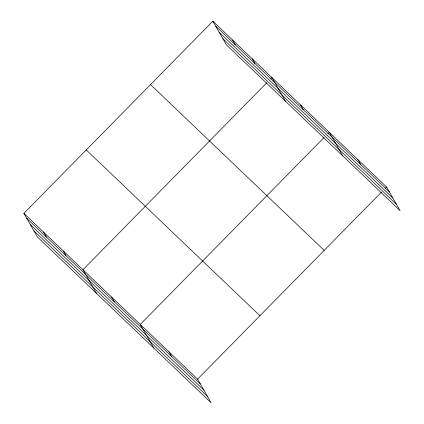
<?xml version="1.0" encoding="UTF-8"?>
<svg xmlns="http://www.w3.org/2000/svg" width="424" height="424" viewBox="0 0 424 424"><rect width="100%" height="100%" fill="white"/><g stroke="black" fill="none" stroke-linecap="round" stroke-linejoin="round"><path stroke-width="0.64" d="M23.898 213.341L197.584 379.13L211.136 402.8L37.45 237.011L23.898 213.341L212.864 21.2L386.55 186.989L400.102 210.659L226.416 44.87L212.864 21.2M266.834 82.733L82.95 269.712L96.502 293.382M270.533 78.975L271.916 77.566L285.474 101.235M324.153 137.445L140.264 324.418L153.822 348.088M327.847 133.687L329.231 132.277L342.788 155.947M197.584 379.13L381.468 192.157M385.162 188.399L386.55 186.989M215.641 26.05L389.327 191.839M219.197 32.261L392.884 198.05M222.86 38.658L396.546 204.448M150.504 84.609L324.19 250.393M86.252 149.937L259.939 315.726M26.675 218.196L200.361 383.98M30.231 224.402L203.918 390.191M33.894 230.799L207.58 396.588M357.893 159.631L360.67 164.486M300.574 104.924L303.351 109.774M252.232 58.777L255.01 63.627M232.548 39.989L235.325 44.838M168.922 351.777L171.699 356.626M111.607 297.065L114.385 301.914M63.266 250.923L66.043 255.773M43.582 232.135L46.359 236.984"/></g></svg>
